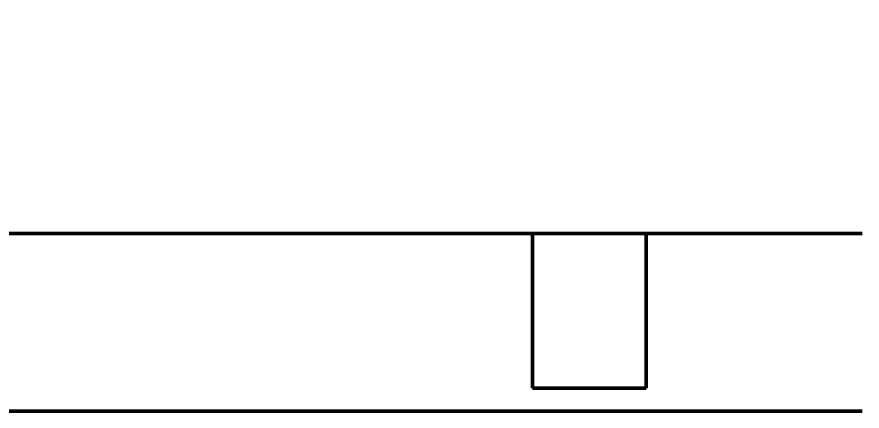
# Model space of a CAD drawing. Header units: inches. Extents: x 31 to 195, y 77 to 126.
# Drawn here: x 142.785 to 147.433, y 90.783 to 92.951 of the extents above; entities that cross this region are included whole.
import ezdxf

# ---------------------------------------------------------------- set-up
doc = ezdxf.new("R2010")
doc.units = ezdxf.units.IN
doc.header["$LTSCALE"] = 8
doc.header["$MEASUREMENT"] = 0
doc.layers.add('Visible (ANSI)', color=7, linetype='Continuous', lineweight=50)
doc.styles.get("Standard").update_dxf_attribs({"font": 'romans.shx'})
doc.dimstyles.get("Standard").update_dxf_attribs({"dimtxt": 1.5, "dimasz": 0.75, "dimexe": 0.5, "dimexo": 0.5, "dimgap": 0.5, "dimtad": 0, "dimtih": 1, "dimtoh": 1, "dimdec": 5, "dimzin": 0, "dimdsep": 46, "dimlunit": 5, "dimtxsty": 'Standard', "dimcen": 0, "dimclrd": 256, "dimclre": 256, "dimclrt": 256, "dimadec": 0, "dimazin": 0, "dimtfac": 0.75, "dimtdec": 5, "dimtofl": 0, "dimtmove": 0, "dimatfit": 3, "dimfxl": 0, "dimtolj": 1, "dimtzin": 0, "dimlwd": -1, "dimlwe": -1, "dimarcsym": 0})

# ---------------------------------------------------------------- blocks, each defined once
blk = doc.blocks.new('*D9')
for p, q in [((69.4331, 91.283), (69.4331, 102.0518)), ((191.9331, 93.938), (191.9331, 102.0518)), ((70.1831, 101.5518), (122.0726, 101.5518)), ((191.1831, 101.5518), (136.6976, 101.5518))]:
    blk.add_line(p, q)
for points in [[(70.1831, 101.6768), (70.1831, 101.4268), (69.4331, 101.5518)], [(191.1831, 101.6768), (191.1831, 101.4268), (191.9331, 101.5518)]]:
    blk.add_solid(points)
at = {"layer": 'Defpoints', "color": 0}
for p in [(191.9331, 101.5518), (191.9331, 93.438), (69.4331, 90.783)]:
    blk.add_point(p, dxfattribs=at)
at = {"insert": (129.3851, 101.5518), "char_height": 1.5, "attachment_point": 5}
blk.add_mtext('\\A1;122{\\H0.750000x;\\S1/2;} [3111]', dxfattribs=at)

msp = doc.modelspace()

# ---------------------------------------------------------------- linework, layer by layer
at = {"layer": 'Visible (ANSI)'}
for p, q in [((132.058108, 91.758955), (147.433108, 91.758955)), ((145.620608, 91.758955), (145.620608, 90.908955)), ((146.245608, 91.758955), (146.245608, 90.908955)), ((146.245608, 90.908955), (145.620608, 90.908955)), ((147.433108, 90.782955), (132.058108, 90.782955))]:
    msp.add_line(p, q, dxfattribs=at)

# ---------------------------------------------------------------- dimensions: what is measured, and where the dimension line sits
dim = msp.add_linear_dim(base=(191.933108, 101.551773), p1=(69.433118, 90.782955), p2=(191.933108, 93.437955), dimstyle='Standard')
dim.commit()
dim.dimension.update_dxf_attribs({"geometry": '*D9', "text_midpoint": (129.385087, 101.551773), "dimtype": 160})

doc.saveas('drawing.dxf')
